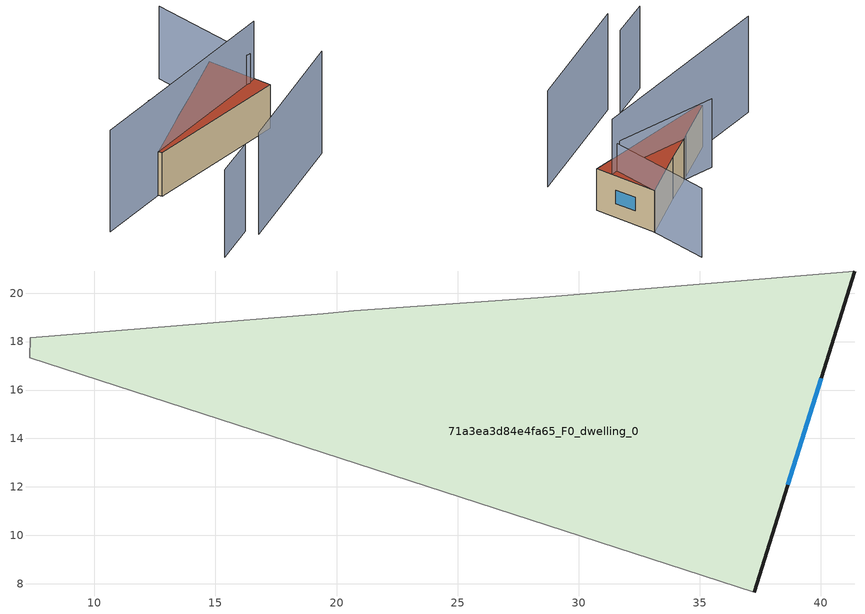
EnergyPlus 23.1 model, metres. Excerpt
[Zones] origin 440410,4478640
71a3ea3d84e4fa65_F0_dwelling_0
 floor ground (EU_floor_Construction): 41.39,20.91 37.26,7.66 7.34,17.33 7.35,18.15 19.45,19.16 20.71,19.27 28.3,19.82 z0
 wall outside (EU_wall_Construction): 37.26,7.66 41.39,20.91 z0:9
 wall adiabatic (EU_wall_Construction): 41.39,20.91 28.3,19.82 20.71,19.27 19.45,19.16 7.35,18.15 7.34,17.33 37.26,7.66 z0:9
 window (EU_Window_Construction): 38.64,12.09 40.01,16.48 z3.01:5.99
 roof outside (EU_roof_Construction): 37.26,7.66 41.39,20.91 28.3,19.82 20.71,19.27 19.45,19.16 7.35,18.15 7.34,17.33 z9
shading: 0.37,-3.67 31.99,-4.13 / -8.04,21.66 38.05,11.16 z0:21; -9.49,-0.86 0.53,-1.08 z0:18; 47.28,32.62 36.54,11.29 / 36.54,11.29 14.23,22.53 z0:15
[Building]
EU S2 Campaign: North Axis=0; Terrain=City; Solar Distribution=FullExterior
[Site:Location]
Madrid: Latitude=40.5; Longitude=-3.5; Time Zone=1; Elevation=609
[SizingPeriod:WeatherFileDays]
AnnualSizingPeriod: Begin Month=1; Begin Day of Month=1; End Month=12; End Day of Month=31; Day of Week for Start Day=Monday; Use Weather File Daylight Saving Period=No; Use Weather File Rain and Snow Indicators=No
[MATERIAL]
EU_InternalMass_Material: Roughness=MediumRough; Thickness=0.1; Conductivity=1; Density=1800; Specific Heat=900; Thermal Absorptance=0.9; Solar Absorptance=0.7; Visible Absorptance=0.7
[MATERIAL:NOMASS] Roughness=MediumRough; Thermal Absorptance=0.9; Solar Absorptance=0.7; Visible Absorptance=0.7
Name | Thermal Resistance
EU_wall_NoMass | 0.459673
EU_roof_NoMass | 0.495815
EU_floor_NoMass | 0.788942
[WINDOWMATERIAL:SIMPLEGLAZINGSYSTEM]
EU_Window_SimpleGlazing: UFactor=4.26103; Solar Heat Gain Coefficient=0.85; Visible Transmittance=0.85
[CONSTRUCTION]
EU_wall_Construction: EU_wall_NoMass
EU_roof_Construction: EU_roof_NoMass
EU_floor_Construction: EU_floor_NoMass
EU_InternalMass_Construction: EU_InternalMass_Material
EU_Window_Construction: EU_Window_SimpleGlazing
[ZONE]
71a3ea3d84e4fa65_F0_dwelling_0: Type=1; Multiplier=1; Ceiling Height=autocalculate; Volume=2089.37; Floor Area=autocalculate; Part of Total Floor Area=Yes
[INTERNALMASS]
71a3ea3d84e4fa65_F0_dwelling_0_EU_InternalMass: Construction=EU_InternalMass_Construction; Zone or ZoneList=71a3ea3d84e4fa65_F0_dwelling_0; Surface Area=232.152
[OTHEREQUIPMENT]
EU_Step8_InternalGain_71a3ea3d84e4fa65_F0_dwelling_0_f000: Fuel Type=Electricity; Zone or ZoneList or Space or SpaceList=71a3ea3d84e4fa65_F0_dwelling_0; Schedule=EU_Step8_GainSchedule_71a3ea3d84e4fa65_F0_dwelling_0_f000; Design Level Calculation Method=Watts/Area; Power per Zone Floor Area=1; Fraction Latent=0; Fraction Radiant=0; Fraction Lost=0; Carbon Dioxide Generation Rate=0; EndUse Subcategory=EU_Step8_InternalGains
[ZONEVENTILATION:DESIGNFLOWRATE]
EU_ConstantAir_71a3ea3d84e4fa65_F0_dwelling_0: Zone or ZoneList or Space or SpaceList=71a3ea3d84e4fa65_F0_dwelling_0; Schedule=EU_AlwaysOn; Design Flow Rate Calculation Method=AirChanges/Hour; Air Changes per Hour=0.719161; Ventilation Type=Natural; Fan Pressure Rise=0; Fan Total Efficiency=1; Constant Term Coefficient=1; Temperature Term Coefficient=0; Velocity Term Coefficient=0; Velocity Squared Term Coefficient=0; Minimum Indoor Temperature=-100; Maximum Indoor Temperature=100; Delta Temperature=-100; Minimum Outdoor Temperature=-100; Maximum Outdoor Temperature=100; Maximum Wind Speed=40
[HVACTEMPLATE:THERMOSTAT]
EU_HeatOnly_71a3ea3d84e4fa65_F0_dwelling_0: Constant Heating Setpoint=20; Constant Cooling Setpoint=50
[HVACTEMPLATE:ZONE:IDEALLOADSAIRSYSTEM]
71a3ea3d84e4fa65_F0_dwelling_0: Template Thermostat=EU_HeatOnly_71a3ea3d84e4fa65_F0_dwelling_0; System Availability Schedule=EU_AlwaysOn; Maximum Heating Supply Air Temperature=50; Minimum Cooling Supply Air Temperature=13; Maximum Heating Supply Air Humidity Ratio=0.0156; Minimum Cooling Supply Air Humidity Ratio=0.0077; Heating Limit=NoLimit; Cooling Limit=NoLimit; Heating Availability Schedule=EU_AlwaysOn; Cooling Availability Schedule=EU_CoolingOff; Dehumidification Control Type=ConstantSensibleHeatRatio; Cooling Sensible Heat Ratio=0.7; Dehumidification Setpoint=60; Humidification Control Type=None; Humidification Setpoint=30; Outdoor Air Method=None; Outdoor Air Flow Rate per Person=0.00944; Outdoor Air Flow Rate per Zone Floor Area=0; Outdoor Air Flow Rate per Zone=0; Demand Controlled Ventilation Type=None; Outdoor Air Economizer Type=NoEconomizer; Heat Recovery Type=None; Sensible Heat Recovery Effectiveness=0.7; Latent Heat Recovery Effectiveness=0.65
[SIZING:ZONE]
71a3ea3d84e4fa65_F0_dwelling_0: Zone Cooling Design Supply Air Temperature Input Method=SupplyAirTemperature; Zone Cooling Design Supply Air Temperature=13; Zone Heating Design Supply Air Temperature Input Method=SupplyAirTemperature; Zone Heating Design Supply Air Temperature=50; Zone Cooling Design Supply Air Humidity Ratio=0.008; Zone Heating Design Supply Air Humidity Ratio=0.008; Cooling Design Air Flow Method=DesignDay; Cooling Design Air Flow Rate=0; Cooling Minimum Air Flow per Zone Floor Area=0.000762; Cooling Minimum Air Flow=0; Cooling Minimum Air Flow Fraction=0.2; Heating Design Air Flow Method=DesignDay; Heating Design Air Flow Rate=0; Heating Maximum Air Flow per Zone Floor Area=0.002032; Heating Maximum Air Flow=0.141576; Heating Maximum Air Flow Fraction=0.3; Account for Dedicated Outdoor Air System=No; Dedicated Outdoor Air System Control Strategy=NeutralSupplyAir; Dedicated Outdoor Air Low Setpoint Temperature for Design=autosize; Dedicated Outdoor Air High Setpoint Temperature for Design=autosize; Zone Load Sizing Method=Sensible Load Only No Latent Load; Zone Latent Cooling Design Supply Air Humidity Ratio Input Method=HumidityRatioDifference; Zone Cooling Design Supply Air Humidity Ratio Difference=0.005; Zone Latent Heating Design Supply Air Humidity Ratio Input Method=HumidityRatioDifference; Zone Humidification Design Supply Air Humidity Ratio Difference=0.005
[SCHEDULE:CONSTANT]
Name | Hourly Value
EU_AlwaysOn | 1
EU_CoolingOff | 0
[SCHEDULE:FILE]
EU_Step8_GainSchedule_71a3ea3d84e4fa65_F0_dwelling_0_f000: File=../../schedules/71a3ea3d84e4fa65/71a3ea3d84e4fa65_F0_dwelling_0_f000_gain.csv; Column Number=1; Rows to Skip at Top=0; Number of Hours of Data=8760; Column Separator=Comma; Interpolate to Timestep=No; Minutes per Item=60; Adjust Schedule for Daylight Savings=Yes
